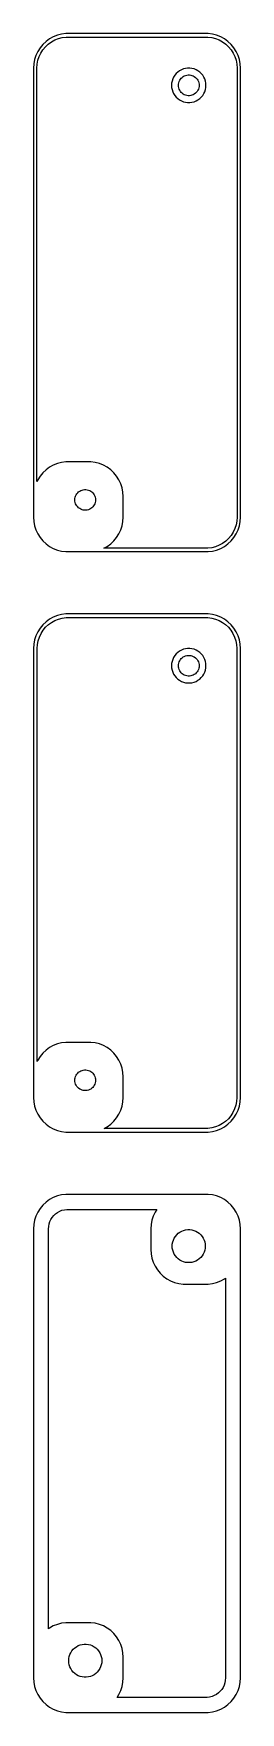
# Model space of a CAD drawing. Header units: metres. Extents: x -15 to 15, y 215 to 457.
import ezdxf

# ---------------------------------------------------------------- set-up
doc = ezdxf.new("R2010")
doc.units = ezdxf.units.M

msp = doc.modelspace()

# ---------------------------------------------------------------- linework, layer by layer
for p, q in [((-12.1289, 457.024), (-12.6791, 456.722)), ((-11.5451, 457.255), (-12.1289, 457.024)), ((-10.9369, 457.411), (-11.5451, 457.255)), ((-11.3906, 456.78), (-10.8432, 456.92)), ((-10.3139, 457.49), (-10.9369, 457.411)), ((-10.8432, 456.92), (-10.2825, 456.991)), ((10.3139, 457.49), (-10.3139, 457.49)), ((-10.2825, 456.991), (10.2825, 456.991)), ((10.2825, 456.991), (10.8432, 456.92)), ((10.9369, 457.411), (10.3139, 457.49)), ((10.8432, 456.92), (11.3906, 456.78)), ((11.5451, 457.255), (10.9369, 457.411)), ((12.1289, 457.024), (11.5451, 457.255)), ((12.6791, 456.722), (12.1289, 457.024)), ((-14.3815, 454.909), (-14.6489, 454.341)), ((-14.0451, 455.439), (-14.3815, 454.909)), ((-14.184, 454.157), (-13.9434, 454.668)), ((-13.6448, 455.923), (-14.0451, 455.439)), ((-13.9434, 454.668), (-13.6406, 455.145)), ((-13.1871, 456.353), (-13.6448, 455.923)), ((-13.6406, 455.145), (-13.2803, 455.58)), ((-13.2803, 455.58), (-12.8684, 455.967)), ((-12.6791, 456.722), (-13.1871, 456.353)), ((-12.8684, 455.967), (-12.4112, 456.299)), ((-12.4112, 456.299), (-11.916, 456.572)), ((-11.916, 456.572), (-11.3906, 456.78)), ((11.3906, 456.78), (11.916, 456.572)), ((11.916, 456.572), (12.4112, 456.299)), ((12.4112, 456.299), (12.8684, 455.967)), ((13.1871, 456.353), (12.6791, 456.722)), ((12.8684, 455.967), (13.2803, 455.58)), ((13.6448, 455.923), (13.1871, 456.353)), ((13.2803, 455.58), (13.6406, 455.145)), ((13.6406, 455.145), (13.9434, 454.668)), ((14.0451, 455.439), (13.6448, 455.923)), ((13.9434, 454.668), (14.184, 454.157)), ((14.3815, 454.909), (14.0451, 455.439)), ((14.6489, 454.341), (14.3815, 454.909)), ((-14.9606, 453.127), (-15, 452.5)), ((-15, 452.5), (-15, 387.5)), ((-14.8429, 453.743), (-14.9606, 453.127)), ((-14.6489, 454.341), (-14.8429, 453.743)), ((-14.5, 452.5), (-14.4645, 453.064)), ((-14.5, 392.657), (-14.5, 452.5)), ((-14.4645, 453.064), (-14.3586, 453.619)), ((-14.3586, 453.619), (-14.184, 454.157)), ((6.16043, 452.111), (5.90643, 451.926)), ((6.43555, 452.262), (6.16043, 452.111)), ((6.72745, 452.378), (6.43555, 452.262)), ((7.03154, 452.456), (6.72745, 452.378)), ((7.34302, 452.495), (7.03154, 452.456)), ((7.65697, 452.495), (7.34302, 452.495)), ((7.96844, 452.456), (7.65697, 452.495)), ((8.27254, 452.378), (7.96844, 452.456)), ((8.56444, 452.262), (8.27254, 452.378)), ((8.83955, 452.111), (8.56444, 452.262)), ((9.09355, 451.926), (8.83955, 452.111)), ((14.184, 454.157), (14.3586, 453.619)), ((14.3586, 453.619), (14.4645, 453.064)), ((14.4645, 453.064), (14.5, 452.5)), ((14.5, 452.5), (14.5, 387.5)), ((14.8429, 453.743), (14.6489, 454.341)), ((14.9606, 453.127), (14.8429, 453.743)), ((15, 452.5), (14.9606, 453.127)), ((15, 387.5), (15, 452.5)), ((5.0197, 450.313), (5, 450)), ((5, 450), (5.0197, 449.687)), ((5.07854, 450.622), (5.0197, 450.313)), ((5.0197, 449.687), (5.07854, 449.378)), ((5.17555, 450.92), (5.07854, 450.622)), ((5.30922, 451.204), (5.17555, 450.92)), ((5.47745, 451.469), (5.30922, 451.204)), ((5.67757, 451.711), (5.47745, 451.469)), ((5.90643, 451.926), (5.67757, 451.711)), ((6, 450), (6.01183, 450.188)), ((6.01183, 449.812), (6, 450)), ((6.01183, 450.188), (6.04712, 450.373)), ((6.04712, 449.627), (6.01183, 449.812)), ((6.04712, 450.373), (6.10533, 450.552)), ((6.10533, 449.448), (6.04712, 449.627)), ((6.10533, 450.552), (6.18553, 450.723)), ((6.18553, 450.723), (6.28647, 450.882)), ((6.28647, 450.882), (6.40654, 451.027)), ((6.40654, 451.027), (6.54385, 451.156)), ((6.54385, 451.156), (6.69626, 451.266)), ((6.69626, 451.266), (6.86133, 451.357)), ((6.86133, 451.357), (7.03647, 451.427)), ((7.03647, 451.427), (7.21892, 451.473)), ((7.21892, 451.473), (7.40581, 451.497)), ((7.40581, 451.497), (7.59418, 451.497)), ((7.59418, 451.497), (7.78107, 451.473)), ((7.78107, 451.473), (7.96352, 451.427)), ((7.96352, 451.427), (8.13866, 451.357)), ((8.13866, 451.357), (8.30373, 451.266)), ((8.30373, 451.266), (8.45613, 451.156)), ((8.45613, 451.156), (8.59344, 451.027)), ((8.59344, 451.027), (8.71352, 450.882)), ((8.71352, 450.882), (8.81445, 450.723)), ((8.81445, 450.723), (8.89465, 450.552)), ((8.89465, 450.552), (8.95287, 450.373)), ((8.95287, 449.627), (8.89465, 449.448)), ((8.95287, 450.373), (8.98816, 450.188)), ((8.98816, 449.812), (8.95287, 449.627)), ((8.98816, 450.188), (9, 450)), ((9, 450), (8.98816, 449.812)), ((9.32242, 451.711), (9.09355, 451.926)), ((9.52254, 451.469), (9.32242, 451.711)), ((9.69077, 451.204), (9.52254, 451.469)), ((9.82443, 450.92), (9.69077, 451.204)), ((9.92145, 450.622), (9.82443, 450.92)), ((9.98029, 450.313), (9.92145, 450.622)), ((9.92145, 449.378), (9.98029, 449.687)), ((10, 450), (9.98029, 450.313)), ((9.98029, 449.687), (10, 450)), ((5.07854, 449.378), (5.17555, 449.08)), ((5.17555, 449.08), (5.30922, 448.796)), ((5.30922, 448.796), (5.47745, 448.531)), ((5.47745, 448.531), (5.67757, 448.289)), ((5.67757, 448.289), (5.90643, 448.074)), ((5.90643, 448.074), (6.16043, 447.889)), ((6.18553, 449.277), (6.10533, 449.448)), ((6.16043, 447.889), (6.43555, 447.738)), ((6.28647, 449.118), (6.18553, 449.277)), ((6.40654, 448.973), (6.28647, 449.118)), ((6.54385, 448.844), (6.40654, 448.973)), ((6.43555, 447.738), (6.72745, 447.622)), ((6.69626, 448.734), (6.54385, 448.844)), ((6.86133, 448.643), (6.69626, 448.734)), ((6.72745, 447.622), (7.03154, 447.544)), ((7.03647, 448.573), (6.86133, 448.643)), ((7.03154, 447.544), (7.34302, 447.505)), ((7.21892, 448.527), (7.03647, 448.573)), ((7.40581, 448.503), (7.21892, 448.527)), ((7.34302, 447.505), (7.65697, 447.505)), ((7.59418, 448.503), (7.40581, 448.503)), ((7.78107, 448.527), (7.59418, 448.503)), ((7.65697, 447.505), (7.96844, 447.544)), ((7.96352, 448.573), (7.78107, 448.527)), ((8.13866, 448.643), (7.96352, 448.573)), ((7.96844, 447.544), (8.27254, 447.622)), ((8.30373, 448.734), (8.13866, 448.643)), ((8.27254, 447.622), (8.56444, 447.738)), ((8.45613, 448.844), (8.30373, 448.734)), ((8.59344, 448.973), (8.45613, 448.844)), ((8.56444, 447.738), (8.83955, 447.889)), ((8.71352, 449.118), (8.59344, 448.973)), ((8.81445, 449.277), (8.71352, 449.118)), ((8.89465, 449.448), (8.81445, 449.277)), ((8.83955, 447.889), (9.09355, 448.074)), ((9.09355, 448.074), (9.32242, 448.289)), ((9.32242, 448.289), (9.52254, 448.531)), ((9.52254, 448.531), (9.69077, 448.796)), ((9.69077, 448.796), (9.82443, 449.08)), ((9.82443, 449.08), (9.92145, 449.378)), ((-13.6448, 393.923), (-14.0451, 393.439)), ((-13.1871, 394.353), (-13.6448, 393.923)), ((-12.6791, 394.722), (-13.1871, 394.353)), ((-12.1289, 395.024), (-12.6791, 394.722)), ((-11.5451, 395.255), (-12.1289, 395.024)), ((-10.9369, 395.411), (-11.5451, 395.255)), ((-10.3139, 395.49), (-10.9369, 395.411)), ((-6.68604, 395.49), (-10.3139, 395.49)), ((-6.06308, 395.411), (-6.68604, 395.49)), ((-5.45491, 395.255), (-6.06308, 395.411)), ((-4.87109, 395.024), (-5.45491, 395.255)), ((-4.32086, 394.722), (-4.87109, 395.024)), ((-3.81287, 394.353), (-4.32086, 394.722)), ((-3.35515, 393.923), (-3.81287, 394.353)), ((-2.95491, 393.439), (-3.35515, 393.923)), ((-14.3815, 392.909), (-14.5, 392.657)), ((-14.0451, 393.439), (-14.3815, 392.909)), ((-8.45613, 391.156), (-8.30373, 391.266)), ((-8.30373, 391.266), (-8.13866, 391.357)), ((-8.13866, 391.357), (-7.96352, 391.427)), ((-7.96352, 391.427), (-7.78107, 391.473)), ((-7.78107, 391.473), (-7.59418, 391.497)), ((-7.59418, 391.497), (-7.40581, 391.497)), ((-7.40581, 391.497), (-7.21892, 391.473)), ((-7.21892, 391.473), (-7.03647, 391.427)), ((-7.03647, 391.427), (-6.86133, 391.357)), ((-6.86133, 391.357), (-6.69626, 391.266)), ((-6.69626, 391.266), (-6.54385, 391.156)), ((-2.61845, 392.909), (-2.95491, 393.439)), ((-2.3511, 392.341), (-2.61845, 392.909)), ((-2.15707, 391.743), (-2.3511, 392.341)), ((-2.03941, 391.127), (-2.15707, 391.743)), ((-9, 390), (-8.98816, 390.188)), ((-8.98816, 389.812), (-9, 390)), ((-8.98816, 390.188), (-8.95287, 390.373)), ((-8.95287, 389.627), (-8.98816, 389.812)), ((-8.95287, 390.373), (-8.89465, 390.552)), ((-8.89465, 389.448), (-8.95287, 389.627)), ((-8.89465, 390.552), (-8.81445, 390.723)), ((-8.81445, 389.277), (-8.89465, 389.448)), ((-8.81445, 390.723), (-8.71352, 390.882)), ((-8.71352, 389.118), (-8.81445, 389.277)), ((-8.71352, 390.882), (-8.59344, 391.027)), ((-8.59344, 388.973), (-8.71352, 389.118)), ((-8.59344, 391.027), (-8.45613, 391.156)), ((-8.45613, 388.844), (-8.59344, 388.973)), ((-8.30373, 388.734), (-8.45613, 388.844)), ((-6.54385, 388.844), (-6.69626, 388.734)), ((-6.54385, 391.156), (-6.40654, 391.027)), ((-6.40654, 388.973), (-6.54385, 388.844)), ((-6.40654, 391.027), (-6.28647, 390.882)), ((-6.28647, 389.118), (-6.40654, 388.973)), ((-6.28647, 390.882), (-6.18553, 390.723)), ((-6.18553, 389.277), (-6.28647, 389.118)), ((-6.18553, 390.723), (-6.10533, 390.552)), ((-6.10533, 389.448), (-6.18553, 389.277)), ((-6.10533, 390.552), (-6.04712, 390.373)), ((-6.04712, 389.627), (-6.10533, 389.448)), ((-6.04712, 390.373), (-6.01183, 390.188)), ((-6.01183, 389.812), (-6.04712, 389.627)), ((-6.01183, 390.188), (-6, 390)), ((-6, 390), (-6.01183, 389.812)), ((-2, 390.5), (-2.03941, 391.127)), ((-2, 387.5), (-2, 390.5)), ((-15, 387.5), (-14.9606, 386.873)), ((-14.9606, 386.873), (-14.8429, 386.257)), ((-8.13866, 388.643), (-8.30373, 388.734)), ((-7.96352, 388.573), (-8.13866, 388.643)), ((-7.78107, 388.527), (-7.96352, 388.573)), ((-7.59418, 388.503), (-7.78107, 388.527)), ((-7.40581, 388.503), (-7.59418, 388.503)), ((-7.21892, 388.527), (-7.40581, 388.503)), ((-7.03647, 388.573), (-7.21892, 388.527)), ((-6.86133, 388.643), (-7.03647, 388.573)), ((-6.69626, 388.734), (-6.86133, 388.643)), ((-2.15707, 386.257), (-2.03941, 386.873)), ((-2.03941, 386.873), (-2, 387.5)), ((14.3586, 386.381), (14.184, 385.843)), ((14.4645, 386.936), (14.3586, 386.381)), ((14.5, 387.5), (14.4645, 386.936)), ((14.8429, 386.257), (14.9606, 386.873)), ((14.9606, 386.873), (15, 387.5)), ((-14.8429, 386.257), (-14.6489, 385.659)), ((-14.6489, 385.659), (-14.3815, 385.091)), ((-14.3815, 385.091), (-14.0451, 384.561)), ((-14.0451, 384.561), (-13.6448, 384.077)), ((-13.6448, 384.077), (-13.1871, 383.647)), ((-3.81287, 383.647), (-3.35515, 384.077)), ((-3.35515, 384.077), (-2.95491, 384.561)), ((-2.95491, 384.561), (-2.61845, 385.091)), ((-2.61845, 385.091), (-2.3511, 385.659)), ((-2.3511, 385.659), (-2.15707, 386.257)), ((12.8684, 384.033), (12.4112, 383.701)), ((13.2803, 384.42), (12.8684, 384.033)), ((13.1871, 383.647), (13.6448, 384.077)), ((13.6406, 384.855), (13.2803, 384.42)), ((13.9434, 385.332), (13.6406, 384.855)), ((13.6448, 384.077), (14.0451, 384.561)), ((14.184, 385.843), (13.9434, 385.332)), ((14.0451, 384.561), (14.3815, 385.091)), ((14.3815, 385.091), (14.6489, 385.659)), ((14.6489, 385.659), (14.8429, 386.257)), ((-13.1871, 383.647), (-12.6791, 383.278)), ((-12.6791, 383.278), (-12.1289, 382.976)), ((-12.1289, 382.976), (-11.5451, 382.745)), ((-11.5451, 382.745), (-10.9369, 382.589)), ((-10.9369, 382.589), (-10.3139, 382.51)), ((-10.3139, 382.51), (10.3139, 382.51)), ((-4.81104, 383.009), (-4.32086, 383.278)), ((10.2825, 383.009), (-4.81104, 383.009)), ((-4.32086, 383.278), (-3.81287, 383.647)), ((10.8432, 383.08), (10.2825, 383.009)), ((10.3139, 382.51), (10.9369, 382.589)), ((11.3906, 383.22), (10.8432, 383.08)), ((10.9369, 382.589), (11.5451, 382.745)), ((11.916, 383.428), (11.3906, 383.22)), ((11.5451, 382.745), (12.1289, 382.976)), ((12.4112, 383.701), (11.916, 383.428)), ((12.1289, 382.976), (12.6791, 383.278)), ((12.6791, 383.278), (13.1871, 383.647)), ((-13.6448, 371.923), (-14.0451, 371.439)), ((-13.1871, 372.353), (-13.6448, 371.923)), ((-13.2574, 371.559), (-12.8483, 371.943)), ((-12.6791, 372.722), (-13.1871, 372.353)), ((-12.8483, 371.943), (-12.3944, 372.273)), ((-12.1289, 373.024), (-12.6791, 372.722)), ((-12.3944, 372.273), (-11.9026, 372.543)), ((-11.5451, 373.255), (-12.1289, 373.024)), ((-11.9026, 372.543), (-11.3808, 372.75)), ((-10.9369, 373.411), (-11.5451, 373.255)), ((-11.3808, 372.75), (-10.8373, 372.889)), ((-10.3139, 373.49), (-10.9369, 373.411)), ((-10.8373, 372.889), (-10.2806, 372.96)), ((10.3139, 373.49), (-10.3139, 373.49)), ((-10.2806, 372.96), (10.2806, 372.96)), ((10.2806, 372.96), (10.8373, 372.889)), ((10.9369, 373.411), (10.3139, 373.49)), ((10.8373, 372.889), (11.3808, 372.75)), ((11.5451, 373.255), (10.9369, 373.411)), ((11.3808, 372.75), (11.9026, 372.543)), ((12.1289, 373.024), (11.5451, 373.255)), ((11.9026, 372.543), (12.3944, 372.273)), ((12.6791, 372.722), (12.1289, 373.024)), ((12.3944, 372.273), (12.8483, 371.943)), ((13.1871, 372.353), (12.6791, 372.722)), ((12.8483, 371.943), (13.2574, 371.559)), ((13.6448, 371.923), (13.1871, 372.353)), ((14.0451, 371.439), (13.6448, 371.923)), ((-14.8429, 369.743), (-14.9606, 369.127)), ((-14.6489, 370.341), (-14.8429, 369.743)), ((-14.3815, 370.909), (-14.6489, 370.341)), ((-14.4333, 369.06), (-14.3281, 369.611)), ((-14.0451, 371.439), (-14.3815, 370.909)), ((-14.3281, 369.611), (-14.1547, 370.145)), ((-14.1547, 370.145), (-13.9158, 370.653)), ((-13.9158, 370.653), (-13.6151, 371.127)), ((-13.6151, 371.127), (-13.2574, 371.559)), ((13.2574, 371.559), (13.6151, 371.127)), ((13.6151, 371.127), (13.9158, 370.653)), ((13.9158, 370.653), (14.1547, 370.145)), ((14.3815, 370.909), (14.0451, 371.439)), ((14.1547, 370.145), (14.3281, 369.611)), ((14.3281, 369.611), (14.4333, 369.06)), ((14.6489, 370.341), (14.3815, 370.909)), ((14.8429, 369.743), (14.6489, 370.341)), ((14.9606, 369.127), (14.8429, 369.743)), ((-14.9606, 369.127), (-15, 368.5)), ((-15, 368.5), (-15, 303.5)), ((-14.4685, 368.5), (-14.4333, 369.06)), ((-14.4685, 308.724), (-14.4685, 368.5)), ((5.17555, 366.92), (5.07854, 366.622)), ((5.30922, 367.204), (5.17555, 366.92)), ((5.47745, 367.469), (5.30922, 367.204)), ((5.67757, 367.711), (5.47745, 367.469)), ((5.90643, 367.926), (5.67757, 367.711)), ((6.16043, 368.111), (5.90643, 367.926)), ((6.43555, 368.262), (6.16043, 368.111)), ((6.28647, 366.882), (6.40654, 367.027)), ((6.40654, 367.027), (6.54385, 367.156)), ((6.72745, 368.378), (6.43555, 368.262)), ((6.54385, 367.156), (6.69626, 367.266)), ((6.69626, 367.266), (6.86133, 367.357)), ((7.03154, 368.456), (6.72745, 368.378)), ((6.86133, 367.357), (7.03647, 367.427)), ((7.34302, 368.495), (7.03154, 368.456)), ((7.03647, 367.427), (7.21892, 367.473)), ((7.21892, 367.473), (7.40581, 367.497)), ((7.65697, 368.495), (7.34302, 368.495)), ((7.40581, 367.497), (7.59418, 367.497)), ((7.59418, 367.497), (7.78107, 367.473)), ((7.96844, 368.456), (7.65697, 368.495)), ((7.78107, 367.473), (7.96352, 367.427)), ((7.96352, 367.427), (8.13866, 367.357)), ((8.27254, 368.378), (7.96844, 368.456)), ((8.13866, 367.357), (8.30373, 367.266)), ((8.56444, 368.262), (8.27254, 368.378)), ((8.30373, 367.266), (8.45613, 367.156)), ((8.45613, 367.156), (8.59344, 367.027)), ((8.83955, 368.111), (8.56444, 368.262)), ((8.59344, 367.027), (8.71352, 366.882)), ((9.09355, 367.926), (8.83955, 368.111)), ((9.32242, 367.711), (9.09355, 367.926)), ((9.52254, 367.469), (9.32242, 367.711)), ((9.69077, 367.204), (9.52254, 367.469)), ((9.82443, 366.92), (9.69077, 367.204)), ((9.92145, 366.622), (9.82443, 366.92)), ((14.4333, 369.06), (14.4685, 368.5)), ((14.4685, 368.5), (14.4685, 303.5)), ((15, 368.5), (14.9606, 369.127)), ((15, 303.5), (15, 368.5)), ((5.0197, 366.313), (5, 366)), ((5, 366), (5.0197, 365.687)), ((5.07854, 366.622), (5.0197, 366.313)), ((5.0197, 365.687), (5.07854, 365.378)), ((5.07854, 365.378), (5.17555, 365.08)), ((5.17555, 365.08), (5.30922, 364.796)), ((5.30922, 364.796), (5.47745, 364.531)), ((5.47745, 364.531), (5.67757, 364.289)), ((6, 366), (6.01183, 366.188)), ((6.01183, 365.812), (6, 366)), ((6.01183, 366.188), (6.04712, 366.373)), ((6.04712, 365.627), (6.01183, 365.812)), ((6.04712, 366.373), (6.10533, 366.552)), ((6.10533, 365.448), (6.04712, 365.627)), ((6.10533, 366.552), (6.18553, 366.723)), ((6.18553, 365.277), (6.10533, 365.448)), ((6.18553, 366.723), (6.28647, 366.882)), ((6.28647, 365.118), (6.18553, 365.277)), ((6.40654, 364.973), (6.28647, 365.118)), ((6.54385, 364.844), (6.40654, 364.973)), ((6.69626, 364.734), (6.54385, 364.844)), ((6.86133, 364.643), (6.69626, 364.734)), ((7.03647, 364.573), (6.86133, 364.643)), ((7.21892, 364.527), (7.03647, 364.573)), ((7.40581, 364.503), (7.21892, 364.527)), ((7.59418, 364.503), (7.40581, 364.503)), ((7.78107, 364.527), (7.59418, 364.503)), ((7.96352, 364.573), (7.78107, 364.527)), ((8.13866, 364.643), (7.96352, 364.573)), ((8.30373, 364.734), (8.13866, 364.643)), ((8.45613, 364.844), (8.30373, 364.734)), ((8.59344, 364.973), (8.45613, 364.844)), ((8.71352, 365.118), (8.59344, 364.973)), ((8.71352, 366.882), (8.81445, 366.723)), ((8.81445, 365.277), (8.71352, 365.118)), ((8.81445, 366.723), (8.89465, 366.552)), ((8.89465, 365.448), (8.81445, 365.277)), ((8.89465, 366.552), (8.95287, 366.373)), ((8.95287, 365.627), (8.89465, 365.448)), ((8.95287, 366.373), (8.98816, 366.188)), ((8.98816, 365.812), (8.95287, 365.627)), ((8.98816, 366.188), (9, 366)), ((9, 366), (8.98816, 365.812)), ((9.32242, 364.289), (9.52254, 364.531)), ((9.52254, 364.531), (9.69077, 364.796)), ((9.69077, 364.796), (9.82443, 365.08)), ((9.82443, 365.08), (9.92145, 365.378)), ((9.98029, 366.313), (9.92145, 366.622)), ((9.92145, 365.378), (9.98029, 365.687)), ((10, 366), (9.98029, 366.313)), ((9.98029, 365.687), (10, 366)), ((5.67757, 364.289), (5.90643, 364.074)), ((5.90643, 364.074), (6.16043, 363.889)), ((6.16043, 363.889), (6.43555, 363.738)), ((6.43555, 363.738), (6.72745, 363.622)), ((6.72745, 363.622), (7.03154, 363.544)), ((7.03154, 363.544), (7.34302, 363.505)), ((7.34302, 363.505), (7.65697, 363.505)), ((7.65697, 363.505), (7.96844, 363.544)), ((7.96844, 363.544), (8.27254, 363.622)), ((8.27254, 363.622), (8.56444, 363.738)), ((8.56444, 363.738), (8.83955, 363.889)), ((8.83955, 363.889), (9.09355, 364.074)), ((9.09355, 364.074), (9.32242, 364.289)), ((-12.1289, 311.024), (-12.6791, 310.722)), ((-11.5451, 311.255), (-12.1289, 311.024)), ((-10.9369, 311.411), (-11.5451, 311.255)), ((-10.3139, 311.49), (-10.9369, 311.411)), ((-6.68604, 311.49), (-10.3139, 311.49)), ((-6.06308, 311.411), (-6.68604, 311.49)), ((-5.45491, 311.255), (-6.06308, 311.411)), ((-4.87109, 311.024), (-5.45491, 311.255)), ((-4.32086, 310.722), (-4.87109, 311.024)), ((-14.3815, 308.909), (-14.4685, 308.724)), ((-14.0451, 309.439), (-14.3815, 308.909)), ((-13.6448, 309.923), (-14.0451, 309.439)), ((-13.1871, 310.353), (-13.6448, 309.923)), ((-12.6791, 310.722), (-13.1871, 310.353)), ((-3.81287, 310.353), (-4.32086, 310.722)), ((-3.35515, 309.923), (-3.81287, 310.353)), ((-2.95491, 309.439), (-3.35515, 309.923)), ((-2.61845, 308.909), (-2.95491, 309.439)), ((-2.3511, 308.341), (-2.61845, 308.909)), ((-9, 306), (-8.98816, 306.188)), ((-8.98816, 306.188), (-8.95287, 306.373)), ((-8.95287, 306.373), (-8.89465, 306.552)), ((-8.89465, 306.552), (-8.81445, 306.723)), ((-8.81445, 306.723), (-8.71352, 306.882)), ((-8.71352, 306.882), (-8.59344, 307.027)), ((-8.59344, 307.027), (-8.45613, 307.156)), ((-8.45613, 307.156), (-8.30373, 307.266)), ((-8.30373, 307.266), (-8.13866, 307.357)), ((-8.13866, 307.357), (-7.96352, 307.427)), ((-7.96352, 307.427), (-7.78107, 307.473)), ((-7.78107, 307.473), (-7.59418, 307.497)), ((-7.59418, 307.497), (-7.40581, 307.497)), ((-7.40581, 307.497), (-7.21892, 307.473)), ((-7.21892, 307.473), (-7.03647, 307.427)), ((-7.03647, 307.427), (-6.86133, 307.357)), ((-6.86133, 307.357), (-6.69626, 307.266)), ((-6.69626, 307.266), (-6.54385, 307.156)), ((-6.54385, 307.156), (-6.40654, 307.027)), ((-6.40654, 307.027), (-6.28647, 306.882)), ((-6.28647, 306.882), (-6.18553, 306.723)), ((-6.18553, 306.723), (-6.10533, 306.552)), ((-6.10533, 306.552), (-6.04712, 306.373)), ((-6.04712, 306.373), (-6.01183, 306.188)), ((-6.01183, 306.188), (-6, 306)), ((-2.15707, 307.743), (-2.3511, 308.341)), ((-2.03941, 307.127), (-2.15707, 307.743)), ((-2, 306.5), (-2.03941, 307.127)), ((-2, 303.5), (-2, 306.5)), ((-8.98816, 305.812), (-9, 306)), ((-8.95287, 305.627), (-8.98816, 305.812)), ((-8.89465, 305.448), (-8.95287, 305.627)), ((-8.81445, 305.277), (-8.89465, 305.448)), ((-8.71352, 305.118), (-8.81445, 305.277)), ((-8.59344, 304.973), (-8.71352, 305.118)), ((-8.45613, 304.844), (-8.59344, 304.973)), ((-8.30373, 304.734), (-8.45613, 304.844)), ((-8.13866, 304.643), (-8.30373, 304.734)), ((-7.96352, 304.573), (-8.13866, 304.643)), ((-7.78107, 304.527), (-7.96352, 304.573)), ((-7.59418, 304.503), (-7.78107, 304.527)), ((-7.40581, 304.503), (-7.59418, 304.503)), ((-7.21892, 304.527), (-7.40581, 304.503)), ((-7.03647, 304.573), (-7.21892, 304.527)), ((-6.86133, 304.643), (-7.03647, 304.573)), ((-6.69626, 304.734), (-6.86133, 304.643)), ((-6.54385, 304.844), (-6.69626, 304.734)), ((-6.40654, 304.973), (-6.54385, 304.844)), ((-6.28647, 305.118), (-6.40654, 304.973)), ((-6.18553, 305.277), (-6.28647, 305.118)), ((-6.10533, 305.448), (-6.18553, 305.277)), ((-6.04712, 305.627), (-6.10533, 305.448)), ((-6.01183, 305.812), (-6.04712, 305.627)), ((-6, 306), (-6.01183, 305.812)), ((-15, 303.5), (-14.9606, 302.873)), ((-14.9606, 302.873), (-14.8429, 302.257)), ((-14.8429, 302.257), (-14.6489, 301.659)), ((-14.6489, 301.659), (-14.3815, 301.091)), ((-2.61845, 301.091), (-2.3511, 301.659)), ((-2.3511, 301.659), (-2.15707, 302.257)), ((-2.15707, 302.257), (-2.03941, 302.873)), ((-2.03941, 302.873), (-2, 303.5)), ((13.9158, 301.347), (13.6151, 300.873)), ((14.1547, 301.855), (13.9158, 301.347)), ((14.3281, 302.389), (14.1547, 301.855)), ((14.4333, 302.94), (14.3281, 302.389)), ((14.3815, 301.091), (14.6489, 301.659)), ((14.4685, 303.5), (14.4333, 302.94)), ((14.6489, 301.659), (14.8429, 302.257)), ((14.8429, 302.257), (14.9606, 302.873)), ((14.9606, 302.873), (15, 303.5)), ((-14.3815, 301.091), (-14.0451, 300.561)), ((-14.0451, 300.561), (-13.6448, 300.077)), ((-13.6448, 300.077), (-13.1871, 299.647)), ((-13.1871, 299.647), (-12.6791, 299.278)), ((-12.6791, 299.278), (-12.1289, 298.976)), ((-12.1289, 298.976), (-11.5451, 298.745)), ((-4.75392, 299.04), (-4.32086, 299.278)), ((10.2806, 299.04), (-4.75392, 299.04)), ((-4.32086, 299.278), (-3.81287, 299.647)), ((-3.81287, 299.647), (-3.35515, 300.077)), ((-3.35515, 300.077), (-2.95491, 300.561)), ((-2.95491, 300.561), (-2.61845, 301.091)), ((10.8373, 299.111), (10.2806, 299.04)), ((11.3808, 299.25), (10.8373, 299.111)), ((11.9026, 299.457), (11.3808, 299.25)), ((11.5451, 298.745), (12.1289, 298.976)), ((12.3944, 299.727), (11.9026, 299.457)), ((12.1289, 298.976), (12.6791, 299.278)), ((12.8483, 300.057), (12.3944, 299.727)), ((12.6791, 299.278), (13.1871, 299.647)), ((13.2574, 300.441), (12.8483, 300.057)), ((13.1871, 299.647), (13.6448, 300.077)), ((13.6151, 300.873), (13.2574, 300.441)), ((13.6448, 300.077), (14.0451, 300.561)), ((14.0451, 300.561), (14.3815, 301.091)), ((-11.5451, 298.745), (-10.9369, 298.589)), ((-10.9369, 298.589), (-10.3139, 298.51)), ((-10.3139, 298.51), (10.3139, 298.51)), ((10.3139, 298.51), (10.9369, 298.589)), ((10.9369, 298.589), (11.5451, 298.745)), ((-11.5451, 289.255), (-12.1289, 289.024)), ((-10.9369, 289.411), (-11.5451, 289.255)), ((-10.3139, 289.49), (-10.9369, 289.411)), ((10.3139, 289.49), (-10.3139, 289.49)), ((10.9369, 289.411), (10.3139, 289.49)), ((11.5451, 289.255), (10.9369, 289.411)), ((12.1289, 289.024), (11.5451, 289.255)), ((-14.3815, 286.909), (-14.6489, 286.341)), ((-14.0451, 287.439), (-14.3815, 286.909)), ((-13.6448, 287.923), (-14.0451, 287.439)), ((-13.1871, 288.353), (-13.6448, 287.923)), ((-12.6791, 288.722), (-13.1871, 288.353)), ((-12.1289, 289.024), (-12.6791, 288.722)), ((-11.7997, 286.675), (-11.5128, 286.884)), ((-11.5128, 286.884), (-11.2021, 287.055)), ((-11.2021, 287.055), (-10.8725, 287.185)), ((-10.8725, 287.185), (-10.5291, 287.273)), ((-10.5291, 287.273), (-10.1773, 287.318)), ((-10.1773, 287.318), (2.87805, 287.318)), ((2.61845, 286.909), (2.3511, 286.341)), ((2.87805, 287.318), (2.61845, 286.909)), ((12.6791, 288.722), (12.1289, 289.024)), ((13.1871, 288.353), (12.6791, 288.722)), ((13.6448, 287.923), (13.1871, 288.353)), ((14.0451, 287.439), (13.6448, 287.923)), ((14.3815, 286.909), (14.0451, 287.439)), ((14.6489, 286.341), (14.3815, 286.909)), ((-14.9606, 285.127), (-15, 284.5)), ((-15, 284.5), (-15, 219.5)), ((-14.8429, 285.743), (-14.9606, 285.127)), ((-14.6489, 286.341), (-14.8429, 285.743)), ((-12.8234, 284.5), (-12.8011, 284.854)), ((-12.8234, 226.617), (-12.8234, 284.5)), ((-12.8011, 284.854), (-12.7347, 285.202)), ((-12.7347, 285.202), (-12.6251, 285.539)), ((-12.6251, 285.539), (-12.4742, 285.86)), ((-12.4742, 285.86), (-12.2842, 286.16)), ((-12.2842, 286.16), (-12.0582, 286.433)), ((-12.0582, 286.433), (-11.7997, 286.675)), ((2.03941, 285.127), (2, 284.5)), ((2, 284.5), (2, 281.5)), ((2.15707, 285.743), (2.03941, 285.127)), ((2.3511, 286.341), (2.15707, 285.743)), ((6.75835, 284.283), (7.05028, 284.357)), ((7.05028, 284.357), (7.34929, 284.395)), ((7.34929, 284.395), (7.6507, 284.395)), ((7.6507, 284.395), (7.94971, 284.357)), ((7.94971, 284.357), (8.24164, 284.283)), ((14.8429, 285.743), (14.6489, 286.341)), ((14.9606, 285.127), (14.8429, 285.743)), ((15, 284.5), (14.9606, 285.127)), ((15, 219.5), (15, 284.5)), ((5.09999, 282), (5.11891, 282.301)), ((5.11891, 281.699), (5.09999, 282)), ((5.11891, 282.301), (5.1754, 282.597)), ((5.1754, 282.597), (5.26852, 282.883)), ((5.26852, 282.883), (5.39685, 283.156)), ((5.39685, 283.156), (5.55835, 283.411)), ((5.55835, 283.411), (5.75047, 283.643)), ((5.75047, 283.643), (5.97017, 283.849)), ((5.97017, 283.849), (6.214, 284.026)), ((6.214, 284.026), (6.47812, 284.172)), ((6.47812, 284.172), (6.75835, 284.283)), ((8.24164, 284.283), (8.52187, 284.172)), ((8.52187, 284.172), (8.78598, 284.026)), ((8.78598, 284.026), (9.02982, 283.849)), ((9.02982, 283.849), (9.24951, 283.643)), ((9.24951, 283.643), (9.44164, 283.411)), ((9.44164, 283.411), (9.60313, 283.156)), ((9.60313, 283.156), (9.73146, 282.883)), ((9.73146, 282.883), (9.82458, 282.597)), ((9.82458, 282.597), (9.88107, 282.301)), ((9.88107, 282.301), (9.89999, 282)), ((9.89999, 282), (9.88107, 281.699)), ((2, 281.5), (2.03941, 280.873)), ((2.03941, 280.873), (2.15707, 280.257)), ((2.15707, 280.257), (2.3511, 279.659)), ((2.3511, 279.659), (2.61845, 279.091)), ((5.1754, 281.403), (5.11891, 281.699)), ((5.26852, 281.117), (5.1754, 281.403)), ((5.39685, 280.844), (5.26852, 281.117)), ((5.55835, 280.589), (5.39685, 280.844)), ((5.75047, 280.357), (5.55835, 280.589)), ((5.97017, 280.151), (5.75047, 280.357)), ((6.214, 279.974), (5.97017, 280.151)), ((6.47812, 279.828), (6.214, 279.974)), ((6.75835, 279.717), (6.47812, 279.828)), ((7.05028, 279.643), (6.75835, 279.717)), ((7.34929, 279.605), (7.05028, 279.643)), ((7.6507, 279.605), (7.34929, 279.605)), ((7.94971, 279.643), (7.6507, 279.605)), ((8.24164, 279.717), (7.94971, 279.643)), ((8.52187, 279.828), (8.24164, 279.717)), ((8.78598, 279.974), (8.52187, 279.828)), ((9.02982, 280.151), (8.78598, 279.974)), ((9.24951, 280.357), (9.02982, 280.151)), ((9.44164, 280.589), (9.24951, 280.357)), ((9.60313, 280.844), (9.44164, 280.589)), ((9.73146, 281.117), (9.60313, 280.844)), ((9.82458, 281.403), (9.73146, 281.117)), ((9.88107, 281.699), (9.82458, 281.403)), ((2.61845, 279.091), (2.95491, 278.561)), ((2.95491, 278.561), (3.35515, 278.077)), ((3.35515, 278.077), (3.81287, 277.647)), ((3.81287, 277.647), (4.32086, 277.278)), ((4.32086, 277.278), (4.87109, 276.976)), ((12.1289, 276.976), (12.6791, 277.278)), ((12.6791, 277.278), (12.8234, 277.383)), ((12.8234, 277.383), (12.8234, 219.5)), ((4.87109, 276.976), (5.45491, 276.745)), ((5.45491, 276.745), (6.06308, 276.589)), ((6.06308, 276.589), (6.68604, 276.51)), ((6.68604, 276.51), (10.3139, 276.51)), ((10.3139, 276.51), (10.9369, 276.589)), ((10.9369, 276.589), (11.5451, 276.745)), ((11.5451, 276.745), (12.1289, 276.976)), ((-12.6791, 226.722), (-12.8234, 226.617)), ((-12.1289, 227.024), (-12.6791, 226.722)), ((-11.5451, 227.255), (-12.1289, 227.024)), ((-10.9369, 227.411), (-11.5451, 227.255)), ((-10.3139, 227.49), (-10.9369, 227.411)), ((-6.68604, 227.49), (-10.3139, 227.49)), ((-6.06308, 227.411), (-6.68604, 227.49)), ((-5.45491, 227.255), (-6.06308, 227.411)), ((-4.87109, 227.024), (-5.45491, 227.255)), ((-4.32086, 226.722), (-4.87109, 227.024)), ((-3.81287, 226.353), (-4.32086, 226.722)), ((-3.35515, 225.923), (-3.81287, 226.353)), ((-9.44164, 223.411), (-9.24951, 223.643)), ((-9.24951, 223.643), (-9.02982, 223.849)), ((-9.02982, 223.849), (-8.78598, 224.026)), ((-8.78598, 224.026), (-8.52187, 224.172)), ((-8.52187, 224.172), (-8.24164, 224.283)), ((-8.24164, 224.283), (-7.94971, 224.357)), ((-7.94971, 224.357), (-7.6507, 224.395)), ((-7.6507, 224.395), (-7.34929, 224.395)), ((-7.34929, 224.395), (-7.05028, 224.357)), ((-7.05028, 224.357), (-6.75835, 224.283)), ((-6.75835, 224.283), (-6.47812, 224.172)), ((-6.47812, 224.172), (-6.214, 224.026)), ((-6.214, 224.026), (-5.97017, 223.849)), ((-5.97017, 223.849), (-5.75047, 223.643)), ((-5.75047, 223.643), (-5.55835, 223.411)), ((-2.95491, 225.439), (-3.35515, 225.923)), ((-2.61845, 224.909), (-2.95491, 225.439)), ((-2.3511, 224.341), (-2.61845, 224.909)), ((-2.15707, 223.743), (-2.3511, 224.341)), ((-2.03941, 223.127), (-2.15707, 223.743)), ((-9.89999, 222), (-9.88107, 222.301)), ((-9.88107, 221.699), (-9.89999, 222)), ((-9.88107, 222.301), (-9.82458, 222.597)), ((-9.82458, 221.403), (-9.88107, 221.699)), ((-9.82458, 222.597), (-9.73146, 222.883)), ((-9.73146, 221.117), (-9.82458, 221.403)), ((-9.73146, 222.883), (-9.60313, 223.156)), ((-9.60313, 220.844), (-9.73146, 221.117)), ((-9.60313, 223.156), (-9.44164, 223.411)), ((-5.55835, 223.411), (-5.39685, 223.156)), ((-5.39685, 223.156), (-5.26852, 222.883)), ((-5.26852, 221.117), (-5.39685, 220.844)), ((-5.26852, 222.883), (-5.1754, 222.597)), ((-5.1754, 221.403), (-5.26852, 221.117)), ((-5.1754, 222.597), (-5.11891, 222.301)), ((-5.11891, 221.699), (-5.1754, 221.403)), ((-5.11891, 222.301), (-5.09999, 222)), ((-5.09999, 222), (-5.11891, 221.699)), ((-2, 222.5), (-2.03941, 223.127)), ((-2, 219.5), (-2, 222.5)), ((-15, 219.5), (-14.9606, 218.873)), ((-14.9606, 218.873), (-14.8429, 218.257)), ((-9.44164, 220.589), (-9.60313, 220.844)), ((-9.24951, 220.357), (-9.44164, 220.589)), ((-9.02982, 220.151), (-9.24951, 220.357)), ((-8.78598, 219.974), (-9.02982, 220.151)), ((-8.52187, 219.828), (-8.78598, 219.974)), ((-8.24164, 219.717), (-8.52187, 219.828)), ((-7.94971, 219.643), (-8.24164, 219.717)), ((-7.6507, 219.605), (-7.94971, 219.643)), ((-7.34929, 219.605), (-7.6507, 219.605)), ((-7.05028, 219.643), (-7.34929, 219.605)), ((-6.75835, 219.717), (-7.05028, 219.643)), ((-6.47812, 219.828), (-6.75835, 219.717)), ((-6.214, 219.974), (-6.47812, 219.828)), ((-5.97017, 220.151), (-6.214, 219.974)), ((-5.75047, 220.357), (-5.97017, 220.151)), ((-5.55835, 220.589), (-5.75047, 220.357)), ((-5.39685, 220.844), (-5.55835, 220.589)), ((-2.15707, 218.257), (-2.03941, 218.873)), ((-2.03941, 218.873), (-2, 219.5)), ((12.7347, 218.798), (12.6251, 218.461)), ((12.8011, 219.146), (12.7347, 218.798)), ((12.8234, 219.5), (12.8011, 219.146)), ((14.8429, 218.257), (14.9606, 218.873)), ((14.9606, 218.873), (15, 219.5)), ((-14.8429, 218.257), (-14.6489, 217.659)), ((-14.6489, 217.659), (-14.3815, 217.091)), ((-14.3815, 217.091), (-14.0451, 216.561)), ((-14.0451, 216.561), (-13.6448, 216.077)), ((-2.87805, 216.682), (-2.61845, 217.091)), ((10.1773, 216.682), (-2.87805, 216.682)), ((-2.61845, 217.091), (-2.3511, 217.659)), ((-2.3511, 217.659), (-2.15707, 218.257)), ((10.5291, 216.727), (10.1773, 216.682)), ((10.8725, 216.815), (10.5291, 216.727)), ((11.2021, 216.945), (10.8725, 216.815)), ((11.5128, 217.116), (11.2021, 216.945)), ((11.7997, 217.325), (11.5128, 217.116)), ((12.0582, 217.567), (11.7997, 217.325)), ((12.2842, 217.84), (12.0582, 217.567)), ((12.4742, 218.14), (12.2842, 217.84)), ((12.6251, 218.461), (12.4742, 218.14)), ((13.6448, 216.077), (14.0451, 216.561)), ((14.0451, 216.561), (14.3815, 217.091)), ((14.3815, 217.091), (14.6489, 217.659)), ((14.6489, 217.659), (14.8429, 218.257)), ((-13.6448, 216.077), (-13.1871, 215.647)), ((-13.1871, 215.647), (-12.6791, 215.278)), ((-12.6791, 215.278), (-12.1289, 214.976)), ((-12.1289, 214.976), (-11.5451, 214.745)), ((-11.5451, 214.745), (-10.9369, 214.589)), ((-10.9369, 214.589), (-10.3139, 214.51)), ((-10.3139, 214.51), (10.3139, 214.51)), ((10.3139, 214.51), (10.9369, 214.589)), ((10.9369, 214.589), (11.5451, 214.745)), ((11.5451, 214.745), (12.1289, 214.976)), ((12.1289, 214.976), (12.6791, 215.278)), ((12.6791, 215.278), (13.1871, 215.647)), ((13.1871, 215.647), (13.6448, 216.077))]:
    msp.add_line(p, q)

doc.saveas('drawing.dxf')
